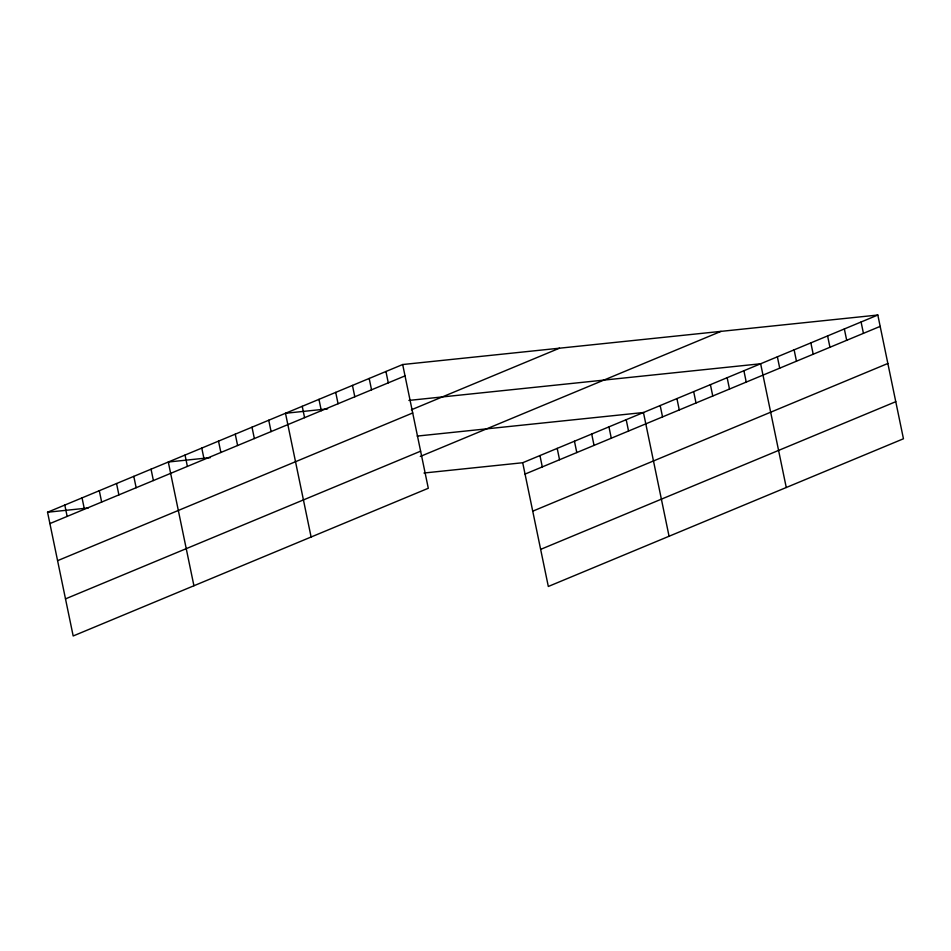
<?xml version="1.0" encoding="UTF-8"?>
<svg xmlns="http://www.w3.org/2000/svg" width="951" height="951" viewBox="0 0 951 951"><rect width="100%" height="100%" fill="white"/><g stroke="black" fill="none" stroke-linecap="round" stroke-linejoin="round"><path stroke-width="1.43" d="M402.677 364.53L428.295 488.267L73.179 635.969L47.55 512.232L402.677 364.53L877.821 315.031L903.45 438.768L548.323 586.47L522.705 462.733L877.821 315.031M49.904 523.585L405.031 375.883M411.379 409.798L559.473 348.197M57.583 560.674L412.71 412.972M65.488 598.88L420.615 451.178M420.306 456.444L721.024 331.364M525.047 474.085L880.174 326.383M532.726 511.174L887.854 363.472M540.644 549.381L895.771 401.679M327.584 408.882L285.49 413.269L311.108 537.006M408.894 400.419L760.634 363.769L786.263 487.506M210.397 457.621L168.291 462.008L193.921 585.745M417.204 436.081L643.447 412.52L669.064 536.257M47.55 512.232L88.205 508M423.98 473.016L522.705 462.733M861.083 321.997L863.437 333.349M844.345 328.963L846.699 340.315M827.596 335.917L829.95 347.27M810.858 342.883L813.212 354.236M794.121 349.849L796.462 361.202M777.371 356.815L779.725 368.168M743.896 370.735L746.238 382.088M727.146 377.702L729.5 389.054M710.409 384.668L712.763 396.02M693.671 391.622L696.013 402.974M676.922 398.588L679.276 409.94M660.184 405.554L662.538 416.907M626.198 419.688L628.54 431.041M608.949 426.868L611.291 438.221M591.7 434.036L594.042 445.389M574.452 441.216L576.793 452.569M557.203 448.385L559.545 459.737M539.954 455.565L542.296 466.917M385.94 371.496L388.281 382.849M369.19 378.462L371.544 389.815M352.452 385.417L354.806 396.769M335.715 392.383L338.057 403.735M318.965 399.349L321.319 410.701M302.228 406.315L304.582 417.655M268.741 420.235L271.094 431.588M252.003 427.201L254.357 438.554M235.254 434.155L237.607 445.508M218.516 441.121L220.87 452.474M201.778 448.087L204.132 459.44M185.029 455.053L187.383 466.406M151.043 469.188L153.396 480.54M133.794 476.356L136.148 487.708M116.545 483.536L118.899 494.889M99.296 490.704L101.65 502.057M82.048 497.884L84.401 509.237M64.799 505.052L67.152 516.405"/></g></svg>
